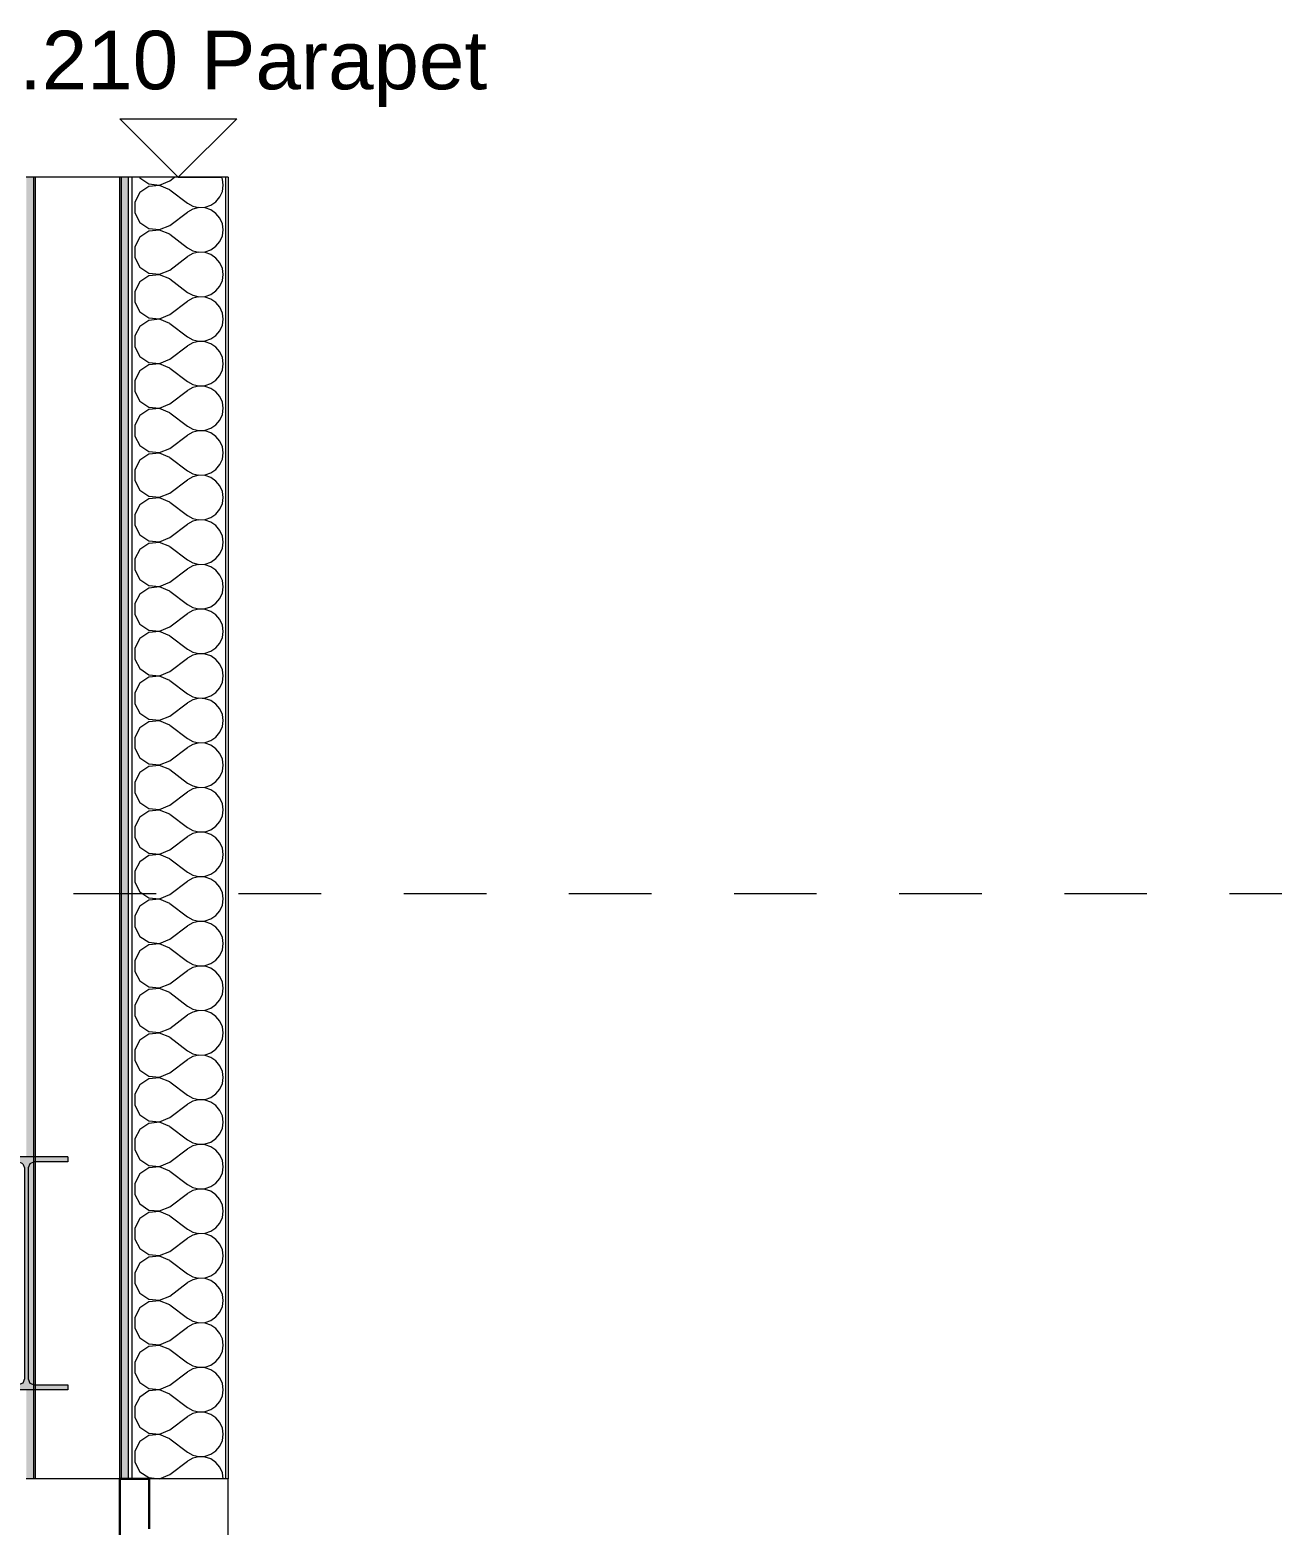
# Model space of a CAD drawing. Header units: millimetres. Extents: x -48147 to 1417267, y -496296 to 18123.
# Drawn here: x 1408952 to 1411075, y -476152 to -473598 of the extents above; entities that cross this region are included whole.
import ezdxf

# ---------------------------------------------------------------- set-up
doc = ezdxf.new("R2010")
doc.units = ezdxf.units.MM
doc.header["$MEASUREMENT"] = 0
doc.linetypes.add('Dashed', pattern=[2822.222233, 1411.111116, -1411.111116])
doc.linetypes.add('Wipeout_Contour', pattern=[1000, 0, -1000])
for name, color, linetype, lineweight, true_color in [('0_Pen_No__105', 7, 'Continuous', 15, 0xa6a6a6), ('New_A-25-M_Wall_Ext_Pen_No__107', 7, 'Continuous', 15, 0xa6a6a6), ('New_ArchiCAD Windows_Pen_No__43', 7, 'Continuous', 30, 0x444444)]:
    doc.layers.add(name, color=color, linetype=linetype, lineweight=lineweight, true_color=true_color)
for name, color, linetype in [('New_A-25-M_Wall_Ext', 7, 'Continuous'), ('New_A-95-D_Dim_Grid.Dim', 7, 'Continuous'), ('New_ArchiCAD Windows', 7, 'Continuous'), ('S-280-M_STRUCT_FRAME.IFC Import', 7, 'Continuous')]:
    doc.layers.add(name, color=color, linetype=linetype)
for name, color, linetype, lineweight in [('New_A-25-M_Wall_Ext_Pen_No__1', 7, 'Continuous', 13), ('New_A-95-D_Dim_Grid.Dim_Pen_No__1', 7, 'Continuous', 13), ('New_ArchiCAD Windows_Pen_No__87', 8, 'Continuous', 20), ('S-280-M_STRUCT_FRAME.IFC Import_Pen_No__1', 7, 'Continuous', 13), ('S-280-M_STRUCT_FRAME.IFC Import_Pen_No__160', 5, 'Continuous', 200)]:
    doc.layers.add(name, color=color, linetype=linetype, lineweight=lineweight)
doc.styles.add('GENERATED_STYLE_1', font='')
doc.styles.get('GENERATED_STYLE_1').set_extended_font_data('Arial')

# ---------------------------------------------------------------- blocks, each defined once
blk = doc.blocks.new('*X22', base_point=(1376122.5, -491272.8))
at = {"layer": 'New_A-25-M_Wall_Ext_Pen_No__107', "linetype": 'Continuous'}
for p, q in [((1409139.5, -473849.6), (1409140.1, -473850.8)), ((1409140.1, -473850.8), (1409155.5, -473861.1)), ((1409174, -473862.9), (1409191.1, -473855.7)), ((1409191.1, -473855.7), (1409199.2, -473849.6)), ((1409281.1, -473852.9), (1409279.7, -473849.6)), ((1409282.6, -473863.3), (1409281.1, -473852.9)), ((1409140.1, -473875.8), (1409131.3, -473892.1)), ((1409155.5, -473865.5), (1409140.1, -473875.8)), ((1409155.5, -473861.1), (1409174, -473862.9)), ((1409174, -473863.7), (1409155.5, -473865.5)), ((1409191.1, -473870.9), (1409174, -473863.7)), ((1409191.1, -473870.9), (1409221.6, -473893.8)), ((1409276.9, -473883.3), (1409281.1, -473873.7)), ((1409281.1, -473873.7), (1409282.6, -473863.3)), ((1409131.3, -473892.1), (1409131.3, -473910.7)), ((1409221.6, -473893.8), (1409230.8, -473898.9)), ((1409230.8, -473903.9), (1409221.6, -473909)), ((1409230.8, -473898.9), (1409241, -473901.2)), ((1409241, -473901.5), (1409230.8, -473903.9)), ((1409241, -473901.2), (1409251.5, -473900.7)), ((1409251.5, -473902.1), (1409241, -473901.5)), ((1409251.5, -473900.7), (1409261.5, -473897.4)), ((1409261.5, -473905.4), (1409251.5, -473902.1)), ((1409261.5, -473897.4), (1409270.2, -473891.4)), ((1409270.2, -473911.4), (1409261.5, -473905.4)), ((1409270.2, -473891.4), (1409276.9, -473883.3)), ((1409131.3, -473910.7), (1409140.1, -473927)), ((1409140.1, -473927), (1409155.5, -473937.3)), ((1409174, -473939.1), (1409191.1, -473931.9)), ((1409191.1, -473931.9), (1409221.6, -473909)), ((1409276.9, -473919.5), (1409270.2, -473911.4)), ((1409281.1, -473929.1), (1409276.9, -473919.5)), ((1409282.6, -473939.5), (1409281.1, -473929.1)), ((1409140.1, -473952), (1409131.3, -473968.3)), ((1409155.5, -473941.7), (1409140.1, -473952)), ((1409155.5, -473937.3), (1409174, -473939.1)), ((1409174, -473939.9), (1409155.5, -473941.7)), ((1409191.1, -473947.1), (1409174, -473939.9)), ((1409191.1, -473947.1), (1409221.6, -473970)), ((1409276.9, -473959.5), (1409281.1, -473949.9)), ((1409281.1, -473949.9), (1409282.6, -473939.5)), ((1409131.3, -473968.3), (1409131.3, -473986.9)), ((1409221.6, -473970), (1409230.8, -473975.1)), ((1409230.8, -473980.1), (1409221.6, -473985.2)), ((1409230.8, -473975.1), (1409241, -473977.4)), ((1409241, -473977.7), (1409230.8, -473980.1)), ((1409241, -473977.4), (1409251.5, -473976.9)), ((1409251.5, -473978.2), (1409241, -473977.7)), ((1409251.5, -473976.9), (1409261.5, -473973.6)), ((1409261.5, -473981.6), (1409251.5, -473978.2)), ((1409261.5, -473973.6), (1409270.2, -473967.6)), ((1409270.2, -473987.6), (1409261.5, -473981.6)), ((1409270.2, -473967.6), (1409276.9, -473959.5)), ((1409131.3, -473986.9), (1409140.1, -474003.2)), ((1409140.1, -474003.2), (1409155.5, -474013.5)), ((1409174, -474015.2), (1409191.1, -474008.1)), ((1409191.1, -474008.1), (1409221.6, -473985.2)), ((1409276.9, -473995.7), (1409270.2, -473987.6)), ((1409281.1, -474005.3), (1409276.9, -473995.7)), ((1409282.6, -474015.7), (1409281.1, -474005.3)), ((1409140.1, -474028.1), (1409131.3, -474044.5)), ((1409155.5, -474017.9), (1409140.1, -474028.1)), ((1409155.5, -474013.5), (1409174, -474015.2)), ((1409174, -474016.1), (1409155.5, -474017.9)), ((1409191.1, -474023.3), (1409174, -474016.1)), ((1409191.1, -474023.3), (1409221.6, -474046.2)), ((1409270.2, -474043.8), (1409276.9, -474035.7)), ((1409276.9, -474035.7), (1409281.1, -474026.1)), ((1409281.1, -474026.1), (1409282.6, -474015.7)), ((1409131.3, -474044.5), (1409131.3, -474063.1)), ((1409191.1, -474084.3), (1409221.6, -474061.4)), ((1409221.6, -474046.2), (1409230.8, -474051.2)), ((1409230.8, -474056.3), (1409221.6, -474061.4)), ((1409230.8, -474051.2), (1409241, -474053.6)), ((1409241, -474053.9), (1409230.8, -474056.3)), ((1409241, -474053.6), (1409251.5, -474053.1)), ((1409251.5, -474054.4), (1409241, -474053.9)), ((1409251.5, -474053.1), (1409261.5, -474049.8)), ((1409261.5, -474057.8), (1409251.5, -474054.4)), ((1409261.5, -474049.8), (1409270.2, -474043.8)), ((1409270.2, -474063.7), (1409261.5, -474057.8)), ((1409131.3, -474063.1), (1409140.1, -474079.4)), ((1409140.1, -474079.4), (1409155.5, -474089.7)), ((1409174, -474091.4), (1409191.1, -474084.3)), ((1409276.9, -474071.8), (1409270.2, -474063.7)), ((1409281.1, -474081.5), (1409276.9, -474071.8)), ((1409282.6, -474091.9), (1409281.1, -474081.5)), ((1409140.1, -474104.3), (1409131.3, -474120.7)), ((1409155.5, -474094.1), (1409140.1, -474104.3)), ((1409155.5, -474089.7), (1409174, -474091.4)), ((1409174, -474092.3), (1409155.5, -474094.1)), ((1409191.1, -474099.5), (1409174, -474092.3)), ((1409191.1, -474099.5), (1409221.6, -474122.3)), ((1409270.2, -474120), (1409276.9, -474111.9)), ((1409276.9, -474111.9), (1409281.1, -474102.3)), ((1409281.1, -474102.3), (1409282.6, -474091.9)), ((1409131.3, -474120.7), (1409131.3, -474139.2)), ((1409191.1, -474160.4), (1409221.6, -474137.6)), ((1409221.6, -474122.3), (1409230.8, -474127.4)), ((1409230.8, -474132.5), (1409221.6, -474137.6)), ((1409230.8, -474127.4), (1409241, -474129.8)), ((1409241, -474130.1), (1409230.8, -474132.5)), ((1409241, -474129.8), (1409251.5, -474129.3)), ((1409251.5, -474130.6), (1409241, -474130.1)), ((1409251.5, -474129.3), (1409261.5, -474125.9)), ((1409261.5, -474134), (1409251.5, -474130.6)), ((1409261.5, -474125.9), (1409270.2, -474120)), ((1409270.2, -474139.9), (1409261.5, -474134)), ((1409131.3, -474139.2), (1409140.1, -474155.6)), ((1409140.1, -474155.6), (1409155.5, -474165.9)), ((1409174, -474167.6), (1409191.1, -474160.4)), ((1409276.9, -474148), (1409270.2, -474139.9)), ((1409281.1, -474157.6), (1409276.9, -474148)), ((1409282.6, -474168.1), (1409281.1, -474157.6)), ((1409140.1, -474180.5), (1409131.3, -474196.9)), ((1409155.5, -474170.2), (1409140.1, -474180.5)), ((1409155.5, -474165.9), (1409174, -474167.6)), ((1409174, -474168.5), (1409155.5, -474170.2)), ((1409191.1, -474175.7), (1409174, -474168.5)), ((1409191.1, -474175.7), (1409221.6, -474198.5)), ((1409270.2, -474196.2), (1409276.9, -474188.1)), ((1409276.9, -474188.1), (1409281.1, -474178.5)), ((1409281.1, -474178.5), (1409282.6, -474168.1)), ((1409131.3, -474196.9), (1409131.3, -474215.4)), ((1409191.1, -474236.6), (1409221.6, -474213.8)), ((1409221.6, -474198.5), (1409230.8, -474203.6)), ((1409230.8, -474208.7), (1409221.6, -474213.8)), ((1409230.8, -474203.6), (1409241, -474206)), ((1409241, -474206.3), (1409230.8, -474208.7)), ((1409241, -474206), (1409251.5, -474205.5)), ((1409251.5, -474206.8), (1409241, -474206.3)), ((1409251.5, -474205.5), (1409261.5, -474202.1)), ((1409261.5, -474210.2), (1409251.5, -474206.8)), ((1409261.5, -474202.1), (1409270.2, -474196.2)), ((1409270.2, -474216.1), (1409261.5, -474210.2)), ((1409131.3, -474215.4), (1409140.1, -474231.8)), ((1409140.1, -474231.8), (1409155.5, -474242.1)), ((1409174, -474243.8), (1409191.1, -474236.6)), ((1409276.9, -474224.2), (1409270.2, -474216.1)), ((1409281.1, -474233.8), (1409276.9, -474224.2)), ((1409282.6, -474244.3), (1409281.1, -474233.8)), ((1409140.1, -474256.7), (1409131.3, -474273.1)), ((1409155.5, -474246.4), (1409140.1, -474256.7)), ((1409155.5, -474242.1), (1409174, -474243.8)), ((1409174, -474244.7), (1409155.5, -474246.4)), ((1409191.1, -474251.9), (1409174, -474244.7)), ((1409191.1, -474251.9), (1409221.6, -474274.7)), ((1409270.2, -474272.4), (1409276.9, -474264.3)), ((1409276.9, -474264.3), (1409281.1, -474254.7)), ((1409281.1, -474254.7), (1409282.6, -474244.3)), ((1409131.3, -474273.1), (1409131.3, -474291.6)), ((1409191.1, -474312.8), (1409221.6, -474290)), ((1409221.6, -474274.7), (1409230.8, -474279.8)), ((1409230.8, -474284.9), (1409221.6, -474290)), ((1409230.8, -474279.8), (1409241, -474282.2)), ((1409241, -474282.5), (1409230.8, -474284.9)), ((1409241, -474282.2), (1409251.5, -474281.7)), ((1409251.5, -474283), (1409241, -474282.5)), ((1409251.5, -474281.7), (1409261.5, -474278.3)), ((1409261.5, -474286.4), (1409251.5, -474283)), ((1409261.5, -474278.3), (1409270.2, -474272.4)), ((1409270.2, -474292.3), (1409261.5, -474286.4)), ((1409131.3, -474291.6), (1409140.1, -474308)), ((1409140.1, -474308), (1409155.5, -474318.3)), ((1409174, -474320), (1409191.1, -474312.8)), ((1409276.9, -474300.4), (1409270.2, -474292.3)), ((1409281.1, -474310), (1409276.9, -474300.4)), ((1409282.6, -474320.4), (1409281.1, -474310)), ((1409140.1, -474332.9), (1409131.3, -474349.3)), ((1409155.5, -474322.6), (1409140.1, -474332.9)), ((1409155.5, -474318.3), (1409174, -474320)), ((1409174, -474320.9), (1409155.5, -474322.6)), ((1409191.1, -474328.1), (1409174, -474320.9)), ((1409191.1, -474328.1), (1409221.6, -474350.9)), ((1409270.2, -474348.6), (1409276.9, -474340.5)), ((1409276.9, -474340.5), (1409281.1, -474330.9)), ((1409281.1, -474330.9), (1409282.6, -474320.4)), ((1409131.3, -474349.3), (1409131.3, -474367.8)), ((1409131.3, -474367.8), (1409140.1, -474384.2)), ((1409191.1, -474389), (1409221.6, -474366.2)), ((1409221.6, -474350.9), (1409230.8, -474356)), ((1409230.8, -474361.1), (1409221.6, -474366.2)), ((1409230.8, -474356), (1409241, -474358.4)), ((1409241, -474358.7), (1409230.8, -474361.1)), ((1409241, -474358.4), (1409251.5, -474357.9)), ((1409251.5, -474359.2), (1409241, -474358.7)), ((1409251.5, -474357.9), (1409261.5, -474354.5)), ((1409261.5, -474362.6), (1409251.5, -474359.2)), ((1409261.5, -474354.5), (1409270.2, -474348.6)), ((1409270.2, -474368.5), (1409261.5, -474362.6)), ((1409140.1, -474384.2), (1409155.5, -474394.4)), ((1409174, -474396.2), (1409191.1, -474389)), ((1409276.9, -474376.6), (1409270.2, -474368.5)), ((1409281.1, -474386.2), (1409276.9, -474376.6)), ((1409282.6, -474396.6), (1409281.1, -474386.2)), ((1409140.1, -474409.1), (1409131.3, -474425.4)), ((1409155.5, -474398.8), (1409140.1, -474409.1)), ((1409155.5, -474394.4), (1409174, -474396.2)), ((1409174, -474397.1), (1409155.5, -474398.8)), ((1409191.1, -474404.3), (1409174, -474397.1)), ((1409191.1, -474404.3), (1409221.6, -474427.1)), ((1409270.2, -474424.8), (1409276.9, -474416.7)), ((1409276.9, -474416.7), (1409281.1, -474407)), ((1409281.1, -474407), (1409282.6, -474396.6)), ((1409131.3, -474425.4), (1409131.3, -474444)), ((1409131.3, -474444), (1409140.1, -474460.4)), ((1409191.1, -474465.2), (1409221.6, -474442.3)), ((1409221.6, -474427.1), (1409230.8, -474432.2)), ((1409230.8, -474437.3), (1409221.6, -474442.3)), ((1409230.8, -474432.2), (1409241, -474434.6)), ((1409241, -474434.9), (1409230.8, -474437.3)), ((1409241, -474434.6), (1409251.5, -474434.1)), ((1409251.5, -474435.4), (1409241, -474434.9)), ((1409251.5, -474434.1), (1409261.5, -474430.7)), ((1409261.5, -474438.7), (1409251.5, -474435.4)), ((1409261.5, -474430.7), (1409270.2, -474424.8)), ((1409270.2, -474444.7), (1409261.5, -474438.7)), ((1409140.1, -474460.4), (1409155.5, -474470.6)), ((1409174, -474472.4), (1409191.1, -474465.2)), ((1409276.9, -474452.8), (1409270.2, -474444.7)), ((1409281.1, -474462.4), (1409276.9, -474452.8)), ((1409282.6, -474472.8), (1409281.1, -474462.4)), ((1409140.1, -474485.3), (1409131.3, -474501.6)), ((1409155.5, -474475), (1409140.1, -474485.3)), ((1409155.5, -474470.6), (1409174, -474472.4)), ((1409174, -474473.3), (1409155.5, -474475)), ((1409191.1, -474480.4), (1409174, -474473.3)), ((1409191.1, -474480.4), (1409221.6, -474503.3)), ((1409270.2, -474500.9), (1409276.9, -474492.8)), ((1409276.9, -474492.8), (1409281.1, -474483.2)), ((1409281.1, -474483.2), (1409282.6, -474472.8)), ((1409131.3, -474501.6), (1409131.3, -474520.2)), ((1409131.3, -474520.2), (1409140.1, -474536.6)), ((1409191.1, -474541.4), (1409221.6, -474518.5)), ((1409221.6, -474503.3), (1409230.8, -474508.4)), ((1409230.8, -474513.5), (1409221.6, -474518.5)), ((1409230.8, -474508.4), (1409241, -474510.8)), ((1409241, -474511.1), (1409230.8, -474513.5)), ((1409241, -474510.8), (1409251.5, -474510.3)), ((1409251.5, -474511.6), (1409241, -474511.1)), ((1409251.5, -474510.3), (1409261.5, -474506.9)), ((1409261.5, -474514.9), (1409251.5, -474511.6)), ((1409261.5, -474506.9), (1409270.2, -474500.9)), ((1409270.2, -474520.9), (1409261.5, -474514.9)), ((1409276.9, -474529), (1409270.2, -474520.9)), ((1409140.1, -474536.6), (1409155.5, -474546.8)), ((1409155.5, -474546.8), (1409174, -474548.6)), ((1409174, -474548.6), (1409191.1, -474541.4)), ((1409281.1, -474538.6), (1409276.9, -474529)), ((1409282.6, -474549), (1409281.1, -474538.6)), ((1409140.1, -474561.5), (1409131.3, -474577.8)), ((1409155.5, -474551.2), (1409140.1, -474561.5)), ((1409174, -474549.4), (1409155.5, -474551.2)), ((1409191.1, -474556.6), (1409174, -474549.4)), ((1409191.1, -474556.6), (1409221.6, -474579.5)), ((1409270.2, -474577.1), (1409276.9, -474569)), ((1409276.9, -474569), (1409281.1, -474559.4)), ((1409281.1, -474559.4), (1409282.6, -474549)), ((1409131.3, -474577.8), (1409131.3, -474596.4)), ((1409131.3, -474596.4), (1409140.1, -474612.7)), ((1409191.1, -474617.6), (1409221.6, -474594.7)), ((1409221.6, -474579.5), (1409230.8, -474584.6)), ((1409230.8, -474589.6), (1409221.6, -474594.7)), ((1409230.8, -474584.6), (1409241, -474587)), ((1409241, -474587.3), (1409230.8, -474589.6)), ((1409241, -474587), (1409251.5, -474586.4)), ((1409251.5, -474587.8), (1409241, -474587.3)), ((1409251.5, -474586.4), (1409261.5, -474583.1)), ((1409261.5, -474591.1), (1409251.5, -474587.8)), ((1409261.5, -474583.1), (1409270.2, -474577.1)), ((1409270.2, -474597.1), (1409261.5, -474591.1)), ((1409276.9, -474605.2), (1409270.2, -474597.1)), ((1409140.1, -474612.7), (1409155.5, -474623)), ((1409155.5, -474623), (1409174, -474624.8)), ((1409174, -474624.8), (1409191.1, -474617.6)), ((1409281.1, -474614.8), (1409276.9, -474605.2)), ((1409282.6, -474625.2), (1409281.1, -474614.8)), ((1409140.1, -474637.7), (1409131.3, -474654)), ((1409155.5, -474627.4), (1409140.1, -474637.7)), ((1409174, -474625.6), (1409155.5, -474627.4)), ((1409191.1, -474632.8), (1409174, -474625.6)), ((1409191.1, -474632.8), (1409221.6, -474655.7)), ((1409270.2, -474653.3), (1409276.9, -474645.2)), ((1409276.9, -474645.2), (1409281.1, -474635.6)), ((1409281.1, -474635.6), (1409282.6, -474625.2)), ((1409131.3, -474654), (1409131.3, -474672.6)), ((1409131.3, -474672.6), (1409140.1, -474688.9)), ((1409191.1, -474693.8), (1409221.6, -474670.9)), ((1409221.6, -474655.7), (1409230.8, -474660.8)), ((1409230.8, -474665.8), (1409221.6, -474670.9)), ((1409230.8, -474660.8), (1409241, -474663.1)), ((1409241, -474663.5), (1409230.8, -474665.8)), ((1409241, -474663.1), (1409251.5, -474662.6)), ((1409251.5, -474664), (1409241, -474663.5)), ((1409251.5, -474662.6), (1409261.5, -474659.3)), ((1409261.5, -474667.3), (1409251.5, -474664)), ((1409261.5, -474659.3), (1409270.2, -474653.3)), ((1409270.2, -474673.3), (1409261.5, -474667.3)), ((1409276.9, -474681.4), (1409270.2, -474673.3)), ((1409140.1, -474688.9), (1409155.5, -474699.2)), ((1409155.5, -474699.2), (1409174, -474701)), ((1409174, -474701), (1409191.1, -474693.8)), ((1409281.1, -474691), (1409276.9, -474681.4)), ((1409282.6, -474701.4), (1409281.1, -474691)), ((1409140.1, -474713.9), (1409131.3, -474730.2)), ((1409155.5, -474703.6), (1409140.1, -474713.9)), ((1409174, -474701.8), (1409155.5, -474703.6)), ((1409191.1, -474709), (1409174, -474701.8)), ((1409191.1, -474709), (1409221.6, -474731.9)), ((1409270.2, -474729.5), (1409276.9, -474721.4)), ((1409276.9, -474721.4), (1409281.1, -474711.8)), ((1409281.1, -474711.8), (1409282.6, -474701.4)), ((1409131.3, -474730.2), (1409131.3, -474748.8)), ((1409131.3, -474748.8), (1409140.1, -474765.1)), ((1409191.1, -474770), (1409221.6, -474747.1)), ((1409221.6, -474731.9), (1409230.8, -474737)), ((1409230.8, -474742), (1409221.6, -474747.1)), ((1409230.8, -474737), (1409241, -474739.3)), ((1409241, -474739.6), (1409230.8, -474742)), ((1409241, -474739.3), (1409251.5, -474738.8)), ((1409251.5, -474740.2), (1409241, -474739.6)), ((1409251.5, -474738.8), (1409261.5, -474735.5)), ((1409261.5, -474743.5), (1409251.5, -474740.2)), ((1409261.5, -474735.5), (1409270.2, -474729.5)), ((1409270.2, -474749.5), (1409261.5, -474743.5)), ((1409276.9, -474757.6), (1409270.2, -474749.5)), ((1409140.1, -474765.1), (1409155.5, -474775.4)), ((1409155.5, -474775.4), (1409174, -474777.1)), ((1409174, -474777.1), (1409191.1, -474770)), ((1409281.1, -474767.2), (1409276.9, -474757.6)), ((1409282.6, -474777.6), (1409281.1, -474767.2)), ((1409140.1, -474790), (1409131.3, -474806.4)), ((1409155.5, -474779.8), (1409140.1, -474790)), ((1409174, -474778), (1409155.5, -474779.8)), ((1409191.1, -474785.2), (1409174, -474778)), ((1409191.1, -474785.2), (1409221.6, -474808.1)), ((1409270.2, -474805.7), (1409276.9, -474797.6)), ((1409276.9, -474797.6), (1409281.1, -474788)), ((1409281.1, -474788), (1409282.6, -474777.6)), ((1409131.3, -474806.4), (1409131.3, -474825)), ((1409131.3, -474825), (1409140.1, -474841.3)), ((1409191.1, -474846.2), (1409221.6, -474823.3)), ((1409221.6, -474808.1), (1409230.8, -474813.1)), ((1409230.8, -474818.2), (1409221.6, -474823.3)), ((1409230.8, -474813.1), (1409241, -474815.5)), ((1409241, -474815.8), (1409230.8, -474818.2)), ((1409241, -474815.5), (1409251.5, -474815)), ((1409251.5, -474816.3), (1409241, -474815.8)), ((1409251.5, -474815), (1409261.5, -474811.7)), ((1409261.5, -474819.7), (1409251.5, -474816.3)), ((1409261.5, -474811.7), (1409270.2, -474805.7)), ((1409270.2, -474825.7), (1409261.5, -474819.7)), ((1409276.9, -474833.7), (1409270.2, -474825.7)), ((1409140.1, -474841.3), (1409155.5, -474851.6)), ((1409155.5, -474851.6), (1409174, -474853.3)), ((1409174, -474853.3), (1409191.1, -474846.2)), ((1409281.1, -474843.4), (1409276.9, -474833.7)), ((1409282.6, -474853.8), (1409281.1, -474843.4)), ((1409140.1, -474866.2), (1409131.3, -474882.6)), ((1409155.5, -474856), (1409140.1, -474866.2)), ((1409174, -474854.2), (1409155.5, -474856)), ((1409191.1, -474861.4), (1409174, -474854.2)), ((1409191.1, -474861.4), (1409221.6, -474884.3)), ((1409270.2, -474881.9), (1409276.9, -474873.8)), ((1409276.9, -474873.8), (1409281.1, -474864.2)), ((1409281.1, -474864.2), (1409282.6, -474853.8)), ((1409131.3, -474882.6), (1409131.3, -474901.1)), ((1409131.3, -474901.1), (1409140.1, -474917.5)), ((1409191.1, -474922.3), (1409221.6, -474899.5)), ((1409221.6, -474884.3), (1409230.8, -474889.3)), ((1409230.8, -474894.4), (1409221.6, -474899.5)), ((1409230.8, -474889.3), (1409241, -474891.7)), ((1409241, -474892), (1409230.8, -474894.4)), ((1409241, -474891.7), (1409251.5, -474891.2)), ((1409251.5, -474892.5), (1409241, -474892)), ((1409251.5, -474891.2), (1409261.5, -474887.8)), ((1409261.5, -474895.9), (1409251.5, -474892.5)), ((1409261.5, -474887.8), (1409270.2, -474881.9)), ((1409270.2, -474901.8), (1409261.5, -474895.9)), ((1409276.9, -474909.9), (1409270.2, -474901.8)), ((1409140.1, -474917.5), (1409155.5, -474927.8)), ((1409155.5, -474927.8), (1409174, -474929.5)), ((1409174, -474929.5), (1409191.1, -474922.3)), ((1409281.1, -474919.6), (1409276.9, -474909.9)), ((1409282.6, -474930), (1409281.1, -474919.6)), ((1409140.1, -474942.4), (1409131.3, -474958.8)), ((1409155.5, -474932.2), (1409140.1, -474942.4)), ((1409174, -474930.4), (1409155.5, -474932.2)), ((1409191.1, -474937.6), (1409174, -474930.4)), ((1409191.1, -474937.6), (1409221.6, -474960.4)), ((1409270.2, -474958.1), (1409276.9, -474950)), ((1409276.9, -474950), (1409281.1, -474940.4)), ((1409281.1, -474940.4), (1409282.6, -474930)), ((1409131.3, -474958.8), (1409131.3, -474977.3)), ((1409131.3, -474977.3), (1409140.1, -474993.7)), ((1409191.1, -474998.5), (1409221.6, -474975.7)), ((1409221.6, -474960.4), (1409230.8, -474965.5)), ((1409230.8, -474970.6), (1409221.6, -474975.7)), ((1409230.8, -474965.5), (1409241, -474967.9)), ((1409241, -474968.2), (1409230.8, -474970.6)), ((1409241, -474967.9), (1409251.5, -474967.4)), ((1409251.5, -474968.7), (1409241, -474968.2)), ((1409251.5, -474967.4), (1409261.5, -474964)), ((1409261.5, -474972.1), (1409251.5, -474968.7)), ((1409261.5, -474964), (1409270.2, -474958.1)), ((1409270.2, -474978), (1409261.5, -474972.1)), ((1409276.9, -474986.1), (1409270.2, -474978)), ((1409140.1, -474993.7), (1409155.5, -475004)), ((1409155.5, -475004), (1409174, -475005.7)), ((1409174, -475005.7), (1409191.1, -474998.5)), ((1409281.1, -474995.7), (1409276.9, -474986.1)), ((1409282.6, -475006.2), (1409281.1, -474995.7)), ((1409281.1, -475016.6), (1409282.6, -475006.2)), ((1409140.1, -475018.6), (1409131.3, -475035)), ((1409155.5, -475008.3), (1409140.1, -475018.6)), ((1409174, -475006.6), (1409155.5, -475008.3)), ((1409191.1, -475013.8), (1409174, -475006.6)), ((1409191.1, -475013.8), (1409221.6, -475036.6)), ((1409270.2, -475034.3), (1409276.9, -475026.2)), ((1409276.9, -475026.2), (1409281.1, -475016.6)), ((1409131.3, -475035), (1409131.3, -475053.5)), ((1409131.3, -475053.5), (1409140.1, -475069.9)), ((1409191.1, -475074.7), (1409221.6, -475051.9)), ((1409221.6, -475036.6), (1409230.8, -475041.7)), ((1409230.8, -475046.8), (1409221.6, -475051.9)), ((1409230.8, -475041.7), (1409241, -475044.1)), ((1409241, -475044.4), (1409230.8, -475046.8)), ((1409241, -475044.1), (1409251.5, -475043.6)), ((1409251.5, -475044.9), (1409241, -475044.4)), ((1409251.5, -475043.6), (1409261.5, -475040.2)), ((1409261.5, -475048.3), (1409251.5, -475044.9)), ((1409261.5, -475040.2), (1409270.2, -475034.3)), ((1409270.2, -475054.2), (1409261.5, -475048.3)), ((1409276.9, -475062.3), (1409270.2, -475054.2)), ((1409140.1, -475069.9), (1409155.5, -475080.2)), ((1409155.5, -475080.2), (1409174, -475081.9)), ((1409174, -475082.8), (1409155.5, -475084.5)), ((1409174, -475081.9), (1409191.1, -475074.7)), ((1409191.1, -475090), (1409174, -475082.8)), ((1409281.1, -475071.9), (1409276.9, -475062.3)), ((1409282.6, -475082.3), (1409281.1, -475071.9)), ((1409281.1, -475092.8), (1409282.6, -475082.3)), ((1409140.1, -475094.8), (1409131.3, -475111.2)), ((1409155.5, -475084.5), (1409140.1, -475094.8)), ((1409191.1, -475090), (1409221.6, -475112.8)), ((1409270.2, -475110.5), (1409276.9, -475102.4)), ((1409276.9, -475102.4), (1409281.1, -475092.8)), ((1409131.3, -475111.2), (1409131.3, -475129.7)), ((1409131.3, -475129.7), (1409140.1, -475146.1)), ((1409191.1, -475150.9), (1409221.6, -475128.1)), ((1409221.6, -475112.8), (1409230.8, -475117.9)), ((1409230.8, -475123), (1409221.6, -475128.1)), ((1409230.8, -475117.9), (1409241, -475120.3)), ((1409241, -475120.6), (1409230.8, -475123)), ((1409241, -475120.3), (1409251.5, -475119.8)), ((1409251.5, -475121.1), (1409241, -475120.6)), ((1409251.5, -475119.8), (1409261.5, -475116.4)), ((1409261.5, -475124.5), (1409251.5, -475121.1)), ((1409261.5, -475116.4), (1409270.2, -475110.5)), ((1409270.2, -475130.4), (1409261.5, -475124.5)), ((1409276.9, -475138.5), (1409270.2, -475130.4)), ((1409140.1, -475146.1), (1409155.5, -475156.3)), ((1409155.5, -475156.3), (1409174, -475158.1)), ((1409174, -475159), (1409155.5, -475160.7)), ((1409174, -475158.1), (1409191.1, -475150.9)), ((1409191.1, -475166.2), (1409174, -475159)), ((1409281.1, -475148.1), (1409276.9, -475138.5)), ((1409282.6, -475158.5), (1409281.1, -475148.1)), ((1409281.1, -475168.9), (1409282.6, -475158.5)), ((1409140.1, -475171), (1409131.3, -475187.4)), ((1409155.5, -475160.7), (1409140.1, -475171)), ((1409191.1, -475166.2), (1409221.6, -475189)), ((1409270.2, -475186.7), (1409276.9, -475178.6)), ((1409276.9, -475178.6), (1409281.1, -475168.9)), ((1409131.3, -475187.4), (1409131.3, -475205.9)), ((1409131.3, -475205.9), (1409140.1, -475222.3)), ((1409191.1, -475227.1), (1409221.6, -475204.3)), ((1409221.6, -475189), (1409230.8, -475194.1)), ((1409230.8, -475199.2), (1409221.6, -475204.3)), ((1409230.8, -475194.1), (1409241, -475196.5)), ((1409241, -475196.8), (1409230.8, -475199.2)), ((1409241, -475196.5), (1409251.5, -475196)), ((1409251.5, -475197.3), (1409241, -475196.8)), ((1409251.5, -475196), (1409261.5, -475192.6)), ((1409261.5, -475200.7), (1409251.5, -475197.3)), ((1409261.5, -475192.6), (1409270.2, -475186.7)), ((1409270.2, -475206.6), (1409261.5, -475200.7)), ((1409276.9, -475214.7), (1409270.2, -475206.6)), ((1409140.1, -475222.3), (1409155.5, -475232.5)), ((1409155.5, -475232.5), (1409174, -475234.3)), ((1409174, -475235.2), (1409155.5, -475236.9)), ((1409174, -475234.3), (1409191.1, -475227.1)), ((1409191.1, -475242.3), (1409174, -475235.2)), ((1409281.1, -475224.3), (1409276.9, -475214.7)), ((1409282.6, -475234.7), (1409281.1, -475224.3)), ((1409281.1, -475245.1), (1409282.6, -475234.7)), ((1409140.1, -475247.2), (1409131.3, -475263.5)), ((1409155.5, -475236.9), (1409140.1, -475247.2)), ((1409191.1, -475242.3), (1409221.6, -475265.2)), ((1409270.2, -475262.8), (1409276.9, -475254.8)), ((1409276.9, -475254.8), (1409281.1, -475245.1)), ((1409131.3, -475263.5), (1409131.3, -475282.1)), ((1409131.3, -475282.1), (1409140.1, -475298.5)), ((1409191.1, -475303.3), (1409221.6, -475280.4)), ((1409221.6, -475265.2), (1409230.8, -475270.3)), ((1409230.8, -475275.4), (1409221.6, -475280.4)), ((1409230.8, -475270.3), (1409241, -475272.7)), ((1409241, -475273), (1409230.8, -475275.4)), ((1409241, -475272.7), (1409251.5, -475272.2)), ((1409251.5, -475273.5), (1409241, -475273)), ((1409251.5, -475272.2), (1409261.5, -475268.8)), ((1409261.5, -475276.8), (1409251.5, -475273.5)), ((1409261.5, -475268.8), (1409270.2, -475262.8)), ((1409270.2, -475282.8), (1409261.5, -475276.8)), ((1409276.9, -475290.9), (1409270.2, -475282.8)), ((1409140.1, -475298.5), (1409155.5, -475308.7)), ((1409155.5, -475308.7), (1409174, -475310.5)), ((1409174, -475311.4), (1409155.5, -475313.1)), ((1409174, -475310.5), (1409191.1, -475303.3)), ((1409191.1, -475318.5), (1409174, -475311.4)), ((1409281.1, -475300.5), (1409276.9, -475290.9)), ((1409282.6, -475310.9), (1409281.1, -475300.5)), ((1409281.1, -475321.3), (1409282.6, -475310.9)), ((1409140.1, -475323.4), (1409131.3, -475339.7)), ((1409155.5, -475313.1), (1409140.1, -475323.4)), ((1409191.1, -475318.5), (1409221.6, -475341.4)), ((1409270.2, -475339), (1409276.9, -475330.9)), ((1409276.9, -475330.9), (1409281.1, -475321.3)), ((1409131.3, -475339.7), (1409131.3, -475358.3)), ((1409131.3, -475358.3), (1409140.1, -475374.6)), ((1409191.1, -475379.5), (1409221.6, -475356.6)), ((1409221.6, -475341.4), (1409230.8, -475346.5)), ((1409230.8, -475351.5), (1409221.6, -475356.6)), ((1409230.8, -475346.5), (1409241, -475348.9)), ((1409241, -475349.2), (1409230.8, -475351.5)), ((1409241, -475348.9), (1409251.5, -475348.3)), ((1409251.5, -475349.7), (1409241, -475349.2)), ((1409251.5, -475348.3), (1409261.5, -475345)), ((1409261.5, -475353), (1409251.5, -475349.7)), ((1409261.5, -475345), (1409270.2, -475339)), ((1409270.2, -475359), (1409261.5, -475353)), ((1409276.9, -475367.1), (1409270.2, -475359)), ((1409140.1, -475374.6), (1409155.5, -475384.9)), ((1409155.5, -475389.3), (1409140.1, -475399.6)), ((1409155.5, -475384.9), (1409174, -475386.7)), ((1409174, -475387.5), (1409155.5, -475389.3)), ((1409174, -475386.7), (1409191.1, -475379.5)), ((1409191.1, -475394.7), (1409174, -475387.5)), ((1409281.1, -475376.7), (1409276.9, -475367.1)), ((1409282.6, -475387.1), (1409281.1, -475376.7)), ((1409281.1, -475397.5), (1409282.6, -475387.1)), ((1409140.1, -475399.6), (1409131.3, -475415.9)), ((1409191.1, -475394.7), (1409221.6, -475417.6)), ((1409270.2, -475415.2), (1409276.9, -475407.1)), ((1409276.9, -475407.1), (1409281.1, -475397.5)), ((1409131.3, -475415.9), (1409131.3, -475434.5)), ((1409131.3, -475434.5), (1409140.1, -475450.8)), ((1409191.1, -475455.7), (1409221.6, -475432.8)), ((1409221.6, -475417.6), (1409230.8, -475422.7)), ((1409230.8, -475427.7), (1409221.6, -475432.8)), ((1409230.8, -475422.7), (1409241, -475425)), ((1409241, -475425.4), (1409230.8, -475427.7)), ((1409241, -475425), (1409251.5, -475424.5)), ((1409251.5, -475425.9), (1409241, -475425.4)), ((1409251.5, -475424.5), (1409261.5, -475421.2)), ((1409261.5, -475429.2), (1409251.5, -475425.9)), ((1409261.5, -475421.2), (1409270.2, -475415.2)), ((1409270.2, -475435.2), (1409261.5, -475429.2)), ((1409276.9, -475443.3), (1409270.2, -475435.2)), ((1409140.1, -475450.8), (1409155.5, -475461.1)), ((1409155.5, -475465.5), (1409140.1, -475475.8)), ((1409155.5, -475461.1), (1409174, -475462.9)), ((1409174, -475463.7), (1409155.5, -475465.5)), ((1409174, -475462.9), (1409191.1, -475455.7)), ((1409191.1, -475470.9), (1409174, -475463.7)), ((1409281.1, -475452.9), (1409276.9, -475443.3)), ((1409282.6, -475463.3), (1409281.1, -475452.9)), ((1409281.1, -475473.7), (1409282.6, -475463.3)), ((1409140.1, -475475.8), (1409131.3, -475492.1)), ((1409191.1, -475470.9), (1409221.6, -475493.8)), ((1409261.5, -475497.4), (1409270.2, -475491.4)), ((1409270.2, -475491.4), (1409276.9, -475483.3)), ((1409276.9, -475483.3), (1409281.1, -475473.7)), ((1409131.3, -475492.1), (1409131.3, -475510.7)), ((1409131.3, -475510.7), (1409140.1, -475527)), ((1409191.1, -475531.9), (1409221.6, -475509)), ((1409221.6, -475493.8), (1409230.8, -475498.9)), ((1409230.8, -475503.9), (1409221.6, -475509)), ((1409230.8, -475498.9), (1409241, -475501.2)), ((1409241, -475501.5), (1409230.8, -475503.9)), ((1409241, -475501.2), (1409251.5, -475500.7)), ((1409251.5, -475502.1), (1409241, -475501.5)), ((1409251.5, -475500.7), (1409261.5, -475497.4)), ((1409261.5, -475505.4), (1409251.5, -475502.1)), ((1409270.2, -475511.4), (1409261.5, -475505.4)), ((1409276.9, -475519.5), (1409270.2, -475511.4)), ((1409140.1, -475527), (1409155.5, -475537.3)), ((1409155.5, -475541.7), (1409140.1, -475552)), ((1409155.5, -475537.3), (1409174, -475539.1)), ((1409174, -475539.9), (1409155.5, -475541.7)), ((1409174, -475539.1), (1409191.1, -475531.9)), ((1409191.1, -475547.1), (1409174, -475539.9)), ((1409281.1, -475529.1), (1409276.9, -475519.5)), ((1409282.6, -475539.5), (1409281.1, -475529.1)), ((1409281.1, -475549.9), (1409282.6, -475539.5)), ((1409140.1, -475552), (1409131.3, -475568.3)), ((1409131.3, -475568.3), (1409131.3, -475586.9)), ((1409191.1, -475547.1), (1409221.6, -475570)), ((1409261.5, -475573.6), (1409270.2, -475567.6)), ((1409270.2, -475567.6), (1409276.9, -475559.5)), ((1409276.9, -475559.5), (1409281.1, -475549.9)), ((1409131.3, -475586.9), (1409140.1, -475603.2)), ((1409191.1, -475608.1), (1409221.6, -475585.2)), ((1409221.6, -475570), (1409230.8, -475575.1)), ((1409230.8, -475580.1), (1409221.6, -475585.2)), ((1409230.8, -475575.1), (1409241, -475577.4)), ((1409241, -475577.7), (1409230.8, -475580.1)), ((1409241, -475577.4), (1409251.5, -475576.9)), ((1409251.5, -475578.2), (1409241, -475577.7)), ((1409251.5, -475576.9), (1409261.5, -475573.6)), ((1409261.5, -475581.6), (1409251.5, -475578.2)), ((1409270.2, -475587.6), (1409261.5, -475581.6)), ((1409276.9, -475595.7), (1409270.2, -475587.6)), ((1409140.1, -475603.2), (1409155.5, -475613.5)), ((1409155.5, -475617.9), (1409140.1, -475628.1)), ((1409155.5, -475613.5), (1409174, -475615.2)), ((1409174, -475616.1), (1409155.5, -475617.9)), ((1409174, -475615.2), (1409191.1, -475608.1)), ((1409191.1, -475623.3), (1409174, -475616.1)), ((1409281.1, -475605.3), (1409276.9, -475595.7)), ((1409282.6, -475615.7), (1409281.1, -475605.3)), ((1409281.1, -475626.1), (1409282.6, -475615.7)), ((1409140.1, -475628.1), (1409131.3, -475644.5)), ((1409131.3, -475644.5), (1409131.3, -475663.1)), ((1409191.1, -475623.3), (1409221.6, -475646.2)), ((1409261.5, -475649.8), (1409270.2, -475643.8)), ((1409270.2, -475643.8), (1409276.9, -475635.7)), ((1409276.9, -475635.7), (1409281.1, -475626.1)), ((1409131.3, -475663.1), (1409140.1, -475679.4)), ((1409191.1, -475684.3), (1409221.6, -475661.4)), ((1409221.6, -475646.2), (1409230.8, -475651.2)), ((1409230.8, -475656.3), (1409221.6, -475661.4)), ((1409230.8, -475651.2), (1409241, -475653.6)), ((1409241, -475653.9), (1409230.8, -475656.3)), ((1409241, -475653.6), (1409251.5, -475653.1)), ((1409251.5, -475654.4), (1409241, -475653.9)), ((1409251.5, -475653.1), (1409261.5, -475649.8)), ((1409261.5, -475657.8), (1409251.5, -475654.4)), ((1409270.2, -475663.7), (1409261.5, -475657.8)), ((1409276.9, -475671.8), (1409270.2, -475663.7)), ((1409140.1, -475679.4), (1409155.5, -475689.7)), ((1409155.5, -475694.1), (1409140.1, -475704.3)), ((1409155.5, -475689.7), (1409174, -475691.4)), ((1409174, -475692.3), (1409155.5, -475694.1)), ((1409174, -475691.4), (1409191.1, -475684.3)), ((1409191.1, -475699.5), (1409174, -475692.3)), ((1409281.1, -475681.5), (1409276.9, -475671.8)), ((1409282.6, -475691.9), (1409281.1, -475681.5)), ((1409281.1, -475702.3), (1409282.6, -475691.9)), ((1409140.1, -475704.3), (1409131.3, -475720.7)), ((1409131.3, -475720.7), (1409131.3, -475739.2)), ((1409191.1, -475699.5), (1409221.6, -475722.3)), ((1409261.5, -475725.9), (1409270.2, -475720)), ((1409270.2, -475720), (1409276.9, -475711.9)), ((1409276.9, -475711.9), (1409281.1, -475702.3)), ((1409131.3, -475739.2), (1409140.1, -475755.6)), ((1409191.1, -475760.4), (1409221.6, -475737.6)), ((1409221.6, -475722.3), (1409230.8, -475727.4)), ((1409230.8, -475732.5), (1409221.6, -475737.6)), ((1409230.8, -475727.4), (1409241, -475729.8)), ((1409241, -475730.1), (1409230.8, -475732.5)), ((1409241, -475729.8), (1409251.5, -475729.3)), ((1409251.5, -475730.6), (1409241, -475730.1)), ((1409251.5, -475729.3), (1409261.5, -475725.9)), ((1409261.5, -475734), (1409251.5, -475730.6)), ((1409270.2, -475739.9), (1409261.5, -475734)), ((1409276.9, -475748), (1409270.2, -475739.9)), ((1409140.1, -475755.6), (1409155.5, -475765.9)), ((1409155.5, -475770.2), (1409140.1, -475780.5)), ((1409155.5, -475765.9), (1409174, -475767.6)), ((1409174, -475768.5), (1409155.5, -475770.2)), ((1409174, -475767.6), (1409191.1, -475760.4)), ((1409191.1, -475775.7), (1409174, -475768.5)), ((1409281.1, -475757.6), (1409276.9, -475748)), ((1409282.6, -475768.1), (1409281.1, -475757.6)), ((1409281.1, -475778.5), (1409282.6, -475768.1)), ((1409140.1, -475780.5), (1409131.3, -475796.9)), ((1409131.3, -475796.9), (1409131.3, -475815.4)), ((1409191.1, -475775.7), (1409221.6, -475798.5)), ((1409261.5, -475802.1), (1409270.2, -475796.2)), ((1409270.2, -475796.2), (1409276.9, -475788.1)), ((1409276.9, -475788.1), (1409281.1, -475778.5)), ((1409131.3, -475815.4), (1409140.1, -475831.8)), ((1409191.1, -475836.6), (1409221.6, -475813.8)), ((1409221.6, -475798.5), (1409230.8, -475803.6)), ((1409230.8, -475808.7), (1409221.6, -475813.8)), ((1409230.8, -475803.6), (1409241, -475806)), ((1409241, -475806.3), (1409230.8, -475808.7)), ((1409241, -475806), (1409251.5, -475805.5)), ((1409251.5, -475806.8), (1409241, -475806.3)), ((1409251.5, -475805.5), (1409261.5, -475802.1)), ((1409261.5, -475810.2), (1409251.5, -475806.8)), ((1409270.2, -475816.1), (1409261.5, -475810.2)), ((1409276.9, -475824.2), (1409270.2, -475816.1)), ((1409140.1, -475831.8), (1409155.5, -475842.1)), ((1409155.5, -475846.4), (1409140.1, -475856.7)), ((1409155.5, -475842.1), (1409174, -475843.8)), ((1409174, -475844.7), (1409155.5, -475846.4)), ((1409174, -475843.8), (1409191.1, -475836.6)), ((1409191.1, -475851.9), (1409174, -475844.7)), ((1409281.1, -475833.8), (1409276.9, -475824.2)), ((1409282.6, -475844.3), (1409281.1, -475833.8)), ((1409281.1, -475854.7), (1409282.6, -475844.3)), ((1409140.1, -475856.7), (1409131.3, -475873.1)), ((1409131.3, -475873.1), (1409131.3, -475891.6)), ((1409191.1, -475851.9), (1409221.6, -475874.7)), ((1409221.6, -475874.7), (1409230.8, -475879.8)), ((1409261.5, -475878.3), (1409270.2, -475872.4)), ((1409270.2, -475872.4), (1409276.9, -475864.3)), ((1409276.9, -475864.3), (1409281.1, -475854.7)), ((1409131.3, -475891.6), (1409140.1, -475908)), ((1409191.1, -475912.8), (1409221.6, -475890)), ((1409230.8, -475884.9), (1409221.6, -475890)), ((1409230.8, -475879.8), (1409241, -475882.2)), ((1409241, -475882.5), (1409230.8, -475884.9)), ((1409241, -475882.2), (1409251.5, -475881.7)), ((1409251.5, -475883), (1409241, -475882.5)), ((1409251.5, -475881.7), (1409261.5, -475878.3)), ((1409261.5, -475886.4), (1409251.5, -475883)), ((1409270.2, -475892.3), (1409261.5, -475886.4)), ((1409276.9, -475900.4), (1409270.2, -475892.3)), ((1409140.1, -475908), (1409155.5, -475918.3)), ((1409155.5, -475922.6), (1409140.1, -475932.9)), ((1409155.5, -475918.3), (1409174, -475920)), ((1409174, -475920.9), (1409155.5, -475922.6)), ((1409174, -475920), (1409191.1, -475912.8)), ((1409191.1, -475928.1), (1409174, -475920.9)), ((1409281.1, -475910), (1409276.9, -475900.4)), ((1409282.6, -475920.4), (1409281.1, -475910)), ((1409281.1, -475930.9), (1409282.6, -475920.4)), ((1409140.1, -475932.9), (1409131.3, -475949.3)), ((1409131.3, -475949.3), (1409131.3, -475967.8)), ((1409191.1, -475928.1), (1409221.6, -475950.9)), ((1409221.6, -475950.9), (1409230.8, -475956)), ((1409261.5, -475954.5), (1409270.2, -475948.6)), ((1409270.2, -475948.6), (1409276.9, -475940.5)), ((1409276.9, -475940.5), (1409281.1, -475930.9)), ((1409131.3, -475967.8), (1409140.1, -475984.2)), ((1409191.1, -475989), (1409221.6, -475966.2)), ((1409230.8, -475961.1), (1409221.6, -475966.2)), ((1409230.8, -475956), (1409241, -475958.4)), ((1409241, -475958.7), (1409230.8, -475961.1)), ((1409241, -475958.4), (1409251.5, -475957.9)), ((1409251.5, -475959.2), (1409241, -475958.7)), ((1409251.5, -475957.9), (1409261.5, -475954.5)), ((1409261.5, -475962.6), (1409251.5, -475959.2)), ((1409270.2, -475968.5), (1409261.5, -475962.6)), ((1409276.9, -475976.6), (1409270.2, -475968.5)), ((1409281.1, -475986.2), (1409276.9, -475976.6)), ((1409140.1, -475984.2), (1409155.5, -475994.4)), ((1409155.5, -475998.8), (1409140.1, -476009.1)), ((1409155.5, -475994.4), (1409174, -475996.2)), ((1409174, -475997.1), (1409155.5, -475998.8)), ((1409174, -475996.2), (1409191.1, -475989)), ((1409191.1, -476004.3), (1409174, -475997.1)), ((1409282.6, -475996.6), (1409281.1, -475986.2)), ((1409281.1, -476007), (1409282.6, -475996.6)), ((1409140.1, -476009.1), (1409131.3, -476025.4)), ((1409131.3, -476025.4), (1409131.3, -476044)), ((1409191.1, -476004.3), (1409221.6, -476027.1)), ((1409221.6, -476027.1), (1409230.8, -476032.2)), ((1409261.5, -476030.7), (1409270.2, -476024.8)), ((1409270.2, -476024.8), (1409276.9, -476016.7)), ((1409276.9, -476016.7), (1409281.1, -476007)), ((1409131.3, -476044), (1409140.1, -476060.4)), ((1409191.1, -476065.2), (1409221.6, -476042.3)), ((1409230.8, -476037.3), (1409221.6, -476042.3)), ((1409230.8, -476032.2), (1409241, -476034.6)), ((1409241, -476034.9), (1409230.8, -476037.3)), ((1409241, -476034.6), (1409251.5, -476034.1)), ((1409251.5, -476035.4), (1409241, -476034.9)), ((1409251.5, -476034.1), (1409261.5, -476030.7)), ((1409261.5, -476038.7), (1409251.5, -476035.4)), ((1409270.2, -476044.7), (1409261.5, -476038.7)), ((1409276.9, -476052.8), (1409270.2, -476044.7)), ((1409281.1, -476062.4), (1409276.9, -476052.8)), ((1409140.1, -476060.4), (1409155.5, -476070.6)), ((1409155.5, -476070.6), (1409174, -476072.4)), ((1409174, -476072.4), (1409191.1, -476065.2)), ((1409282.6, -476072.8), (1409281.1, -476062.4))]:
    blk.add_line(p, q, dxfattribs=at)
blk = doc.blocks.new('Section Elem_1_2', base_point=(1376122.5, -491272.8))
at = {"color": 254, "linetype": 'Wipeout_Contour', "lineweight": 0, "ltscale": 14879821.53027346}
blk.add_wipeout([(1409105.9, -476072.8), (1408945.9, -476072.8), (1408945.9, -479122.8), (1409086.9, -479122.8), (1409086.9, -479147.8), (1408945.9, -479147.8), (1408945.9, -479172.8), (1409105.9, -479172.8), (1409105.9, -479052.8), (1409105.9, -476182.8)], dxfattribs=at).dxf.layer = 'New_A-25-M_Wall_Ext'
at = {"color": 254, "linetype": 'Wipeout_Contour', "lineweight": 0, "ltscale": 14879340.93146943}
blk.add_wipeout([(1409155.9, -479077.8), (1409155.9, -479172.8), (1409290.9, -479172.8), (1409290.9, -476072.8), (1409155.9, -476072.8), (1409155.9, -476157.8), (1409180.9, -476157.8), (1409180.9, -476207.8), (1409180.9, -479027.8), (1409180.9, -479077.8)], dxfattribs=at).dxf.layer = 'New_A-25-M_Wall_Ext'
at = {"color": 254, "linetype": 'Wipeout_Contour', "lineweight": 0, "ltscale": 5948692.230855279}
blk.add_wipeout([(1409290.9, -476072.8), (1409290.9, -473849.6), (1409286.4, -473849.6), (1409286.4, -476072.8)], dxfattribs=at).dxf.layer = 'New_A-25-M_Wall_Ext'
at = {"layer": 'New_A-25-M_Wall_Ext_Pen_No__107', "linetype": 'Continuous'}
h = blk.add_hatch(dxfattribs=at)
h.set_pattern_fill('Plaster_0002', color=256, style=0, pattern_type=2)
h.set_pattern_definition([(0, (1376122.47, -491272.82), (0, 86.60254), [0, -50]), (0, (1376147.47, -491229.52), (0, 86.60254), [0, -50])])
h.paths.add_polyline_path([(1409290.9, -476072.8), (1409290.9, -473849.6), (1409286.4, -473849.6), (1409286.4, -476072.8)])
at = {"color": 254, "linetype": 'Wipeout_Contour', "lineweight": 0, "ltscale": 7435783.222286223}
blk.add_wipeout([(1409286.4, -473849.6), (1409126.4, -473849.6), (1409126.4, -476072.8), (1409155.9, -476072.8), (1409286.4, -476072.8)], dxfattribs=at).dxf.layer = 'New_A-25-M_Wall_Ext'
at = {"layer": 'New_A-25-M_Wall_Ext_Pen_No__1', "linetype": 'Continuous'}
for p, q in [((1409286.4, -473849.6), (1409286.4, -476072.8)), ((1409290.9, -473849.6), (1409290.9, -476072.8))]:
    blk.add_line(p, q, dxfattribs=at)
at = {"layer": 'New_A-25-M_Wall_Ext_Pen_No__1', "linetype": 'Continuous', "flags": 128}
blk.add_lwpolyline([(1409290.9, -476072.8), (1409286.4, -476072.8), (1409155.9, -476072.8)], dxfattribs=at)
at = {"layer": 'New_A-25-M_Wall_Ext'}
blk.add_blockref('*X22', (1376122.5, -491272.8), dxfattribs=at)
at = {"color": 254, "linetype": 'Wipeout_Contour', "lineweight": 0, "ltscale": 5948065.851662291}
blk.add_wipeout([(1409126.4, -473849.6), (1409120.4, -473849.6), (1409120.4, -476072.8), (1409126.4, -476072.8)], dxfattribs=at).dxf.layer = 'New_A-25-M_Wall_Ext'
at = {"layer": 'New_A-25-M_Wall_Ext_Pen_No__107', "linetype": 'Continuous', "lineweight": 0, "true_color": 0x535353}
blk.add_hatch(color=251, dxfattribs=at).paths.add_polyline_path([(1409108.4, -473849.6), (1409105.4, -473849.6), (1409105.4, -476072.8), (1409108.4, -476072.8)])
at = {"layer": 'New_A-25-M_Wall_Ext_Pen_No__107', "linetype": 'Continuous'}
blk.add_hatch(color=256, dxfattribs=at).paths.add_polyline_path([(1409120.4, -473849.6), (1409108.4, -473849.6), (1409108.4, -476072.8), (1409120.4, -476072.8)])
at = {"layer": 'New_A-25-M_Wall_Ext_Pen_No__1', "linetype": 'Continuous'}
for p, q in [((1409120.4, -473849.6), (1409120.4, -476072.8)), ((1409126.4, -473849.6), (1409126.4, -476072.8))]:
    blk.add_line(p, q, dxfattribs=at)
at = {"color": 254, "linetype": 'Wipeout_Contour', "lineweight": 0, "ltscale": 5947724.71105974}
blk.add_wipeout([(1409105.4, -473849.6), (1408961.4, -473849.6), (1408961.4, -476072.8), (1409105.4, -476072.8)], dxfattribs=at).dxf.layer = 'New_A-25-M_Wall_Ext'
at = {"layer": 'New_A-25-M_Wall_Ext_Pen_No__107', "linetype": 'Continuous'}
blk.add_hatch(color=256, dxfattribs=at).paths.add_polyline_path([(1408958.4, -473849.6), (1408945.9, -473849.6), (1408945.9, -476072.8), (1408958.4, -476072.8)])
at = {"layer": 'New_A-25-M_Wall_Ext_Pen_No__107', "linetype": 'Continuous', "lineweight": 0, "true_color": 0x535353}
blk.add_hatch(color=251, dxfattribs=at).paths.add_polyline_path([(1408961.4, -473849.6), (1408958.4, -473849.6), (1408958.4, -476072.8), (1408961.4, -476072.8)])
at = {"layer": 'New_A-25-M_Wall_Ext_Pen_No__1', "linetype": 'Continuous'}
for p, q in [((1408958.4, -473849.6), (1408958.4, -476072.8)), ((1408961.4, -473849.6), (1408961.4, -476072.8)), ((1409105.4, -473849.6), (1409105.4, -476072.8)), ((1409108.4, -473849.6), (1409108.4, -476072.8))]:
    blk.add_line(p, q, dxfattribs=at)
at = {"layer": 'New_A-25-M_Wall_Ext_Pen_No__1', "linetype": 'Continuous', "flags": 128}
for points in [[(1409290.9, -473849.6), (1409286.4, -473849.6), (1409126.4, -473849.6), (1409120.4, -473849.6), (1409108.4, -473849.6), (1409105.4, -473849.6), (1408961.4, -473849.6), (1408958.4, -473849.6), (1408945.9, -473849.6)], [(1409105.9, -476072.8), (1409105.4, -476072.8), (1408961.4, -476072.8), (1408958.4, -476072.8), (1408945.9, -476072.8)]]:
    blk.add_lwpolyline(points, dxfattribs=at)
blk = doc.blocks.new('Section Elem_30_2', base_point=(1376122.5, -491272.8))
at = {"layer": 'New_ArchiCAD Windows_Pen_No__87', "linetype": 'Continuous'}
blk.add_line((1409290.9, -479172.8), (1409290.9, -476072.8), dxfattribs=at)
at = {"color": 254, "linetype": 'Wipeout_Contour', "lineweight": 0, "ltscale": 8924396.710243681}
blk.add_wipeout([(1409155.9, -476157.8), (1409155.9, -476072.8), (1409105.9, -476072.8), (1409105.9, -476182.8), (1409130.9, -476182.8), (1409130.9, -476157.8)], dxfattribs=at).dxf.layer = 'New_ArchiCAD Windows'
at = {"layer": 'New_ArchiCAD Windows_Pen_No__43', "linetype": 'Continuous'}
for p, q in [((1409105.9, -476072.8), (1409105.9, -476182.8)), ((1409155.9, -476072.8), (1409155.9, -476157.8))]:
    blk.add_line(p, q, dxfattribs=at)
at = {"layer": 'New_ArchiCAD Windows_Pen_No__43', "linetype": 'Continuous', "flags": 128}
blk.add_lwpolyline([(1409155.9, -476072.8), (1409126.4, -476072.8), (1409120.4, -476072.8), (1409108.4, -476072.8), (1409105.9, -476072.8)], dxfattribs=at)
blk = doc.blocks.new('Section Elem_557_2', base_point=(1376122.5, -491272.8))
at = {"layer": 'S-280-M_STRUCT_FRAME.IFC Import_Pen_No__160', "linetype": 'Continuous', "lineweight": 0, "true_color": 0x00007f}
blk.add_hatch(color=176, dxfattribs=at).paths.add_polyline_path([(1408875.2, -475920.8), (1409017, -475920.8), (1409017, -475912.2), (1408959.5, -475912.2), (1408952.2, -475909.2), (1408949.3, -475902), (1408949.3, -475541.6), (1408952.2, -475534.4), (1408959.5, -475531.4), (1409017, -475531.4), (1409017, -475522.8), (1408875.2, -475522.8), (1408875.2, -475531.4), (1408932.7, -475531.4), (1408939.9, -475534.4), (1408942.9, -475541.6), (1408942.9, -475902), (1408939.9, -475909.2), (1408932.7, -475912.2), (1408875.2, -475912.2)])
at = {"layer": 'S-280-M_STRUCT_FRAME.IFC Import_Pen_No__1', "linetype": 'Continuous'}
for p, q in [((1408875.2, -475522.8), (1408875.2, -475531.4)), ((1409017, -475522.8), (1408875.2, -475522.8)), ((1409017, -475522.8), (1409017, -475531.4)), ((1408875.2, -475912.2), (1408875.2, -475920.8)), ((1409017, -475920.8), (1408875.2, -475920.8)), ((1409017, -475912.2), (1409017, -475920.8))]:
    blk.add_line(p, q, dxfattribs=at)
at = {"layer": 'S-280-M_STRUCT_FRAME.IFC Import_Pen_No__1', "linetype": 'Continuous', "flags": 128}
for points in [[(1408939.9, -475534.4), (1408932.7, -475531.4), (1408875.2, -475531.4)], [(1408939.9, -475534.4), (1408942.9, -475541.6), (1408942.9, -475902), (1408939.9, -475909.2)], [(1408952.2, -475534.4), (1408949.3, -475541.6), (1408949.3, -475902), (1408952.2, -475909.2)], [(1409017, -475531.4), (1408959.5, -475531.4), (1408952.2, -475534.4)], [(1408939.9, -475909.2), (1408932.7, -475912.2), (1408875.2, -475912.2)], [(1408952.2, -475909.2), (1408959.5, -475912.2), (1409017, -475912.2)]]:
    blk.add_lwpolyline(points, dxfattribs=at)
blk = doc.blocks.new('Dimension_3_2', base_point=(1409205.8, -473849.6))
at = {"layer": 'New_A-95-D_Dim_Grid.Dim_Pen_No__1', "linetype": 'Continuous'}
for p, q in [((1409205.8, -473849.6), (1409105.8, -473749.6)), ((1409105.8, -473749.6), (1409305.8, -473749.6)), ((1409305.8, -473749.6), (1409205.8, -473849.6)), ((1409205.8, -473849.6), (1408995.9, -473849.6)), ((1409205.8, -473849.6), (1409280.8, -473849.6))]:
    blk.add_line(p, q, dxfattribs=at)
at = {"layer": 'New_A-95-D_Dim_Grid.Dim_Pen_No__1', "insert": (1408696.8, -473729.6), "char_height": 100, "attachment_point": 7, "style": 'GENERATED_STYLE_1'}
blk.add_mtext('\\A1;{\\fArial|b0|i0|c0|p34;+23.210 Parapet}', dxfattribs=at)
blk = doc.blocks.new('S-25 Building Section_STORY_MARKER', base_point=(1376122.5, -491272.8))
at = {"layer": '0_Pen_No__105', "linetype": 'Dashed', "ltscale": 0.1}
blk.add_line((1357662.3, -475072.8), (1413604.9, -475072.8), dxfattribs=at)

msp = doc.modelspace()

# ---------------------------------------------------------------- block references
at = {"layer": 'New_A-25-M_Wall_Ext'}
msp.add_blockref('Section Elem_1_2', (1376122.5, -491272.8), dxfattribs=at)

# ---------------------------------------------------------------- next in the draw order: block references
at = {"layer": 'New_A-95-D_Dim_Grid.Dim', "linetype": 'Continuous'}
msp.add_blockref('Dimension_3_2', (1409205.8, -473849.6), dxfattribs=at)
at = {"layer": 'New_ArchiCAD Windows'}
msp.add_blockref('Section Elem_30_2', (1376122.5, -491272.8), dxfattribs=at)
at = {"layer": 'S-280-M_STRUCT_FRAME.IFC Import'}
msp.add_blockref('Section Elem_557_2', (1376122.5, -491272.8), dxfattribs=at)

# ---------------------------------------------------------------- next in the draw order: block references
at = {"linetype": 'Continuous', "lineweight": 0}
msp.add_blockref('S-25 Building Section_STORY_MARKER', (1376122.5, -491272.8), dxfattribs=at)

doc.saveas('drawing.dxf')
